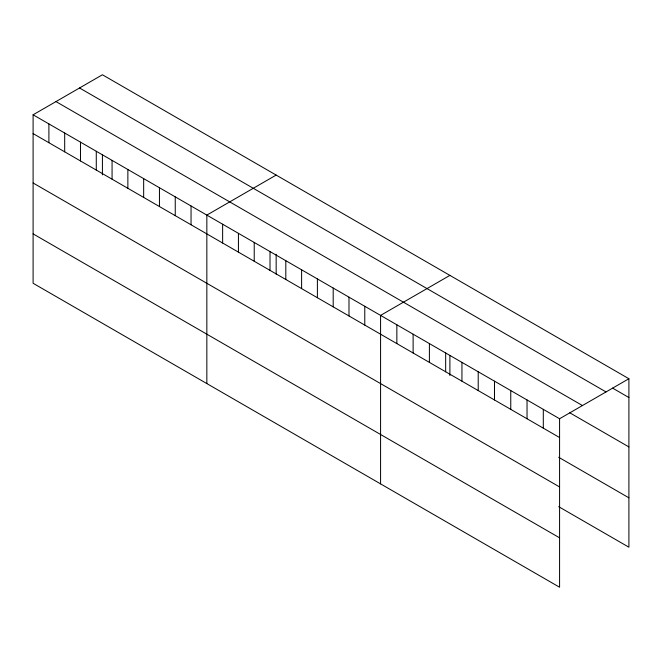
<?xml version="1.0" encoding="UTF-8"?>
<svg xmlns="http://www.w3.org/2000/svg" width="662" height="662" viewBox="0 0 662 662"><rect width="100%" height="100%" fill="white"/><g stroke="black" fill="none" stroke-linecap="round" stroke-linejoin="round"><path stroke-width="0.99" d="M33.1 114.791L559.58 418.748L559.58 587.227L33.1 283.27L33.1 114.791L102.42 74.773L628.9 378.73L628.9 547.209L558.67 506.662M276.162 175.074L206.842 215.1L206.842 383.579M449.895 275.384L380.576 315.402L380.576 483.881M559.58 418.748L628.9 378.73M612.623 388.131L628.9 397.531M79.548 87.98L606.028 391.937M55.972 101.584L582.452 405.541M569.8 412.807L628.9 446.924M33.1 133.592L559.58 437.549M558.67 457.268L628.9 497.816M33.1 182.985L559.58 486.942M33.1 233.876L559.58 537.834M543.303 409.356L543.303 428.157M527.035 399.964L527.035 418.765M510.758 390.563L510.758 409.364M494.489 381.171L494.489 399.972M478.212 371.779L478.212 390.572M461.944 362.379L461.944 381.18M449.895 355.552L449.895 375.511M445.667 352.987L445.667 371.787M429.398 343.595L429.398 362.387M413.121 334.194L413.121 352.995M396.852 324.802L396.852 343.603M364.779 306.291L364.779 325.083M348.99 297.172L348.99 315.964M333.193 288.053L333.193 306.845M317.396 278.934L317.396 297.726M301.607 269.815L301.607 288.607M285.81 260.696L285.81 279.488M276.162 254.249L276.162 274.2M270.013 251.577L270.013 270.377M254.225 242.458L254.225 261.258M238.428 233.338L238.428 252.139M222.631 224.219L222.631 243.02M191.045 205.981L191.045 224.782M175.248 196.862L175.248 215.663M159.451 187.743L159.451 206.544M143.662 178.624L143.662 197.425M127.865 169.505L127.865 188.306M112.068 160.386L112.068 179.187M102.42 154.941L102.42 174.892M96.28 151.267L96.28 170.068M80.483 142.148L80.483 160.949M64.686 133.029L64.686 151.83M48.897 123.91L48.897 142.711"/></g></svg>
